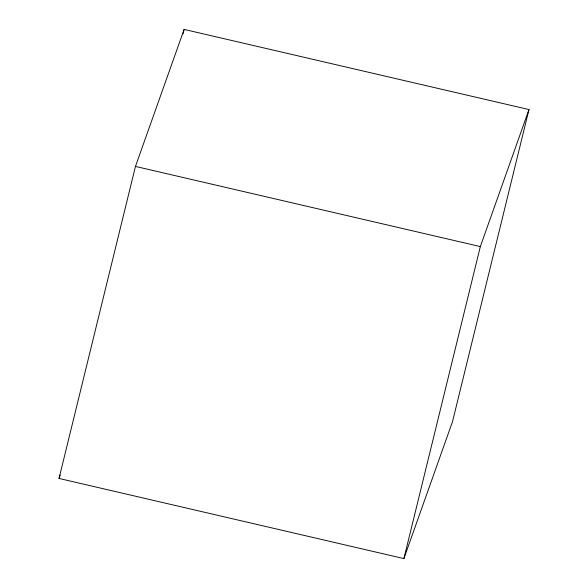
<?xml version="1.0" encoding="UTF-8"?>
<svg xmlns="http://www.w3.org/2000/svg" width="588" height="588" viewBox="0 0 588 588"><rect width="100%" height="100%" fill="white"/><g stroke="black" fill="none" stroke-linecap="round" stroke-linejoin="round"><path stroke-width="0.88" d="M59.02 478.441L135.468 166.426L184.11 29.4L528.98 109.559L452.532 421.574L403.89 558.6L59.02 478.441L60.226 475.053M183.022 33.847L184.11 29.4M403.89 558.6L480.33 246.585L528.98 109.559M135.468 166.426L480.33 246.585"/></g></svg>
